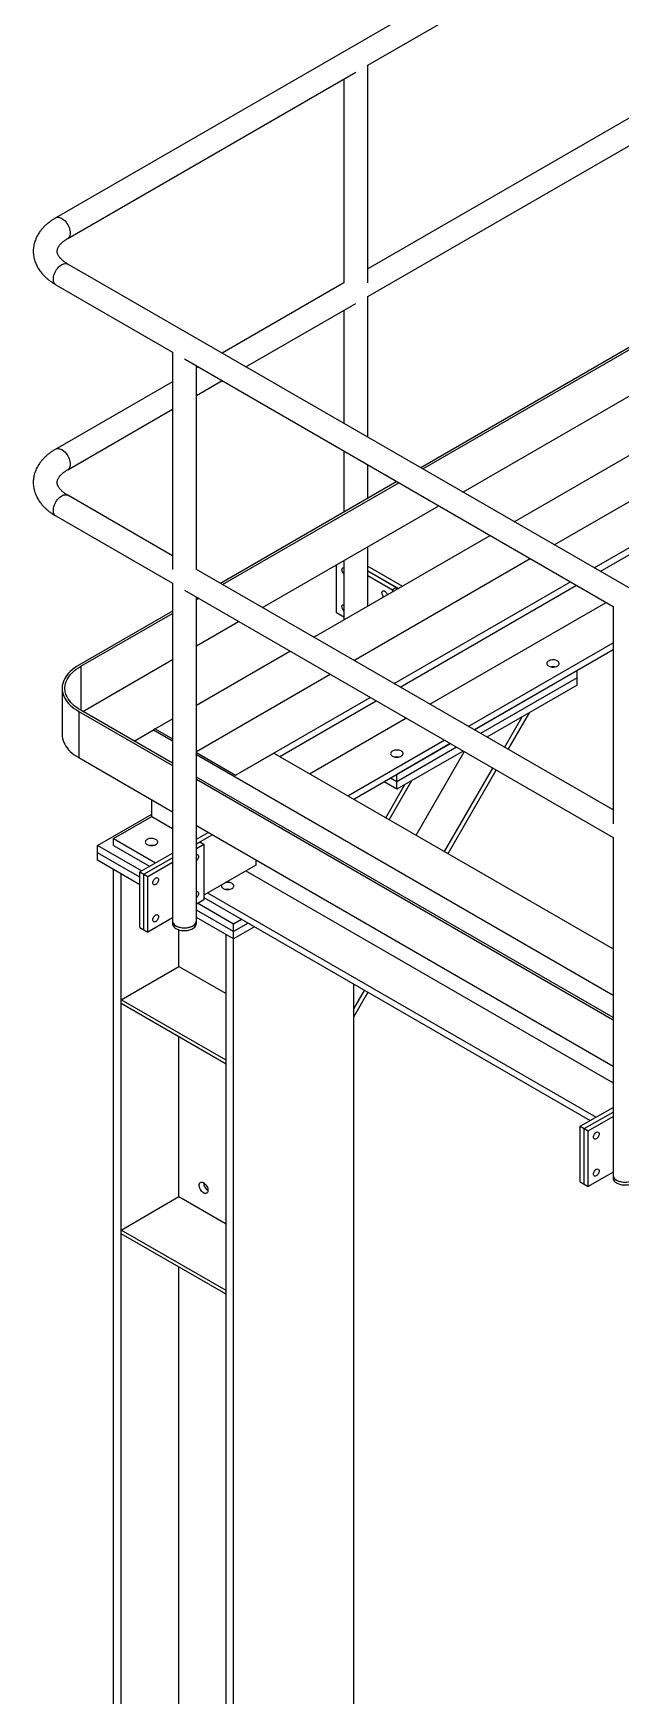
# Model space of a CAD drawing. Header units: millimetres. Extents: x 0 to 16187, y -20471 to 6290.
# Drawn here: x 564.3 to 616.2, y 1881.5 to 2028.2 of the extents above; entities that cross this region are included whole.
import ezdxf

# ---------------------------------------------------------------- set-up
doc = ezdxf.new("R2010")
doc.units = ezdxf.units.MM

msp = doc.modelspace()

# ---------------------------------------------------------------- linework, layer by layer
at = {"color": 7, "linetype": 'Continuous', "lineweight": 25}
for p, q in [((747.83284, 2116.72979), (566.30439, 2011.93565)), ((606.76636, 1985.1044), (790.93166, 2091.42076)), ((610.3019, 1983.06338), (794.4672, 2089.37974)), ((613.83743, 1981.02236), (798.00273, 2087.33872)), ((749.1063, 2076.8039), (598.51362, 1989.8686)), ((598.6904, 1989.76655), (749.28307, 2076.70185)), ((602.22651, 1987.7252), (749.28307, 2072.61915)), ((593.85181, 2025.40208), (631.68759, 2047.24422)), ((630.63268, 2028.65806), (593.85181, 2007.42491)), ((593.85181, 2004.98856), (631.68759, 2026.8307)), ((593.85181, 2006.20684), (593.85181, 2025.40208)), ((567.3593, 2010.10829), (592.79672, 2024.79299)), ((591.74181, 2024.18401), (591.74181, 2006.20684)), ((718.29125, 1920.72245), (567.3593, 2007.85361)), ((566.30439, 2006.02625), (576.60035, 2000.08251)), ((591.74181, 2006.20684), (580.97686, 1999.99236)), ((593.85181, 1992.55981), (593.85181, 2004.98856)), ((614.36785, 1980.71615), (657.30616, 2005.50391)), ((583.08703, 1998.77419), (592.79672, 2004.37947)), ((591.74181, 2003.77049), (591.74181, 1993.77789)), ((576.60035, 2000.08251), (576.60035, 1980.88727)), ((577.65544, 1999.47342), (615.49123, 1977.63129)), ((578.71035, 1980.88727), (578.71035, 1998.86444)), ((578.86668, 1998.77419), (578.71035, 1998.68394)), ((578.71035, 1996.24759), (580.97686, 1997.55601)), ((576.60035, 1997.46586), (566.30439, 1991.52213)), ((567.3593, 1989.69477), (576.60035, 1995.02951)), ((591.74181, 1991.34154), (591.74181, 1985.95932)), ((593.85181, 1987.17739), (593.85181, 1990.12346)), ((576.60035, 1982.10534), (567.3593, 1987.44009)), ((596.40345, 1988.65043), (580.83308, 1979.66184)), ((581.00986, 1979.55979), (596.58023, 1988.54838)), ((584.54596, 1977.51844), (600.11634, 1986.50702)), ((566.30439, 1985.61272), (576.60035, 1979.66899)), ((589.08582, 1974.89764), (604.65619, 1983.88622)), ((593.85181, 1977.64898), (593.85181, 1982.89059)), ((591.65561, 1981.62275), (591.74181, 1981.57299)), ((591.74181, 1981.67251), (591.74181, 1976.43091)), ((592.62135, 1972.85662), (608.19173, 1981.8452)), ((615.49123, 1959.65412), (578.71035, 1980.88727)), ((591.08685, 1977.05184), (591.08685, 1981.29441)), ((593.85181, 1981.17132), (596.90257, 1979.41015)), ((593.85181, 1980.76311), (596.39015, 1979.29776)), ((593.85181, 1980.76311), (596.54902, 1979.20605)), ((593.85181, 1980.35491), (596.03659, 1979.09366)), ((576.60035, 1979.66899), (576.60035, 1949.86198)), ((577.65544, 1979.0599), (615.49123, 1957.21777)), ((578.71035, 1949.86198), (578.71035, 1978.45091)), ((578.72291, 1978.44367), (578.71035, 1978.43642)), ((596.39015, 1979.29776), (596.03659, 1979.09366)), ((596.03659, 1979.09366), (596.03659, 1978.91023)), ((596.15689, 1970.8156), (611.72726, 1979.80418)), ((596.39015, 1979.29776), (596.39015, 1979.11434)), ((596.6873, 1970.50939), (612.25768, 1979.49798)), ((576.60035, 1977.21834), (568.32384, 1972.44041)), ((568.50062, 1972.33836), (576.60035, 1977.01424)), ((578.71035, 1978.23232), (578.89968, 1978.34162)), ((591.74181, 1976.67374), (591.08685, 1977.05184)), ((599.32225, 1968.98827), (614.89262, 1977.97685)), ((615.49123, 1977.63129), (615.49123, 1958.43604)), ((578.71035, 1974.14961), (582.43579, 1976.30026)), ((602.69869, 1967.0391), (615.49123, 1974.42407)), ((568.67797, 1968.35804), (576.60035, 1972.93154)), ((578.71035, 1968.90801), (586.97565, 1973.67946)), ((603.2291, 1966.73289), (615.49123, 1973.81166)), ((568.50062, 1972.33836), (568.50062, 1968.46042)), ((578.71035, 1964.82597), (590.51118, 1971.63844)), ((612.31649, 1971.97893), (603.2291, 1966.73289)), ((612.31649, 1971.3257), (603.79488, 1966.40628)), ((612.31649, 1971.3257), (612.31649, 1971.97893)), ((612.31649, 1970.67246), (612.31649, 1971.3257)), ((566.85938, 1970.39939), (566.85938, 1966.31669)), ((612.31649, 1970.67246), (604.36066, 1966.07966)), ((568.32384, 1968.35837), (576.60035, 1963.58045)), ((568.32384, 1968.35837), (568.32384, 1964.27567)), ((576.60035, 1963.78455), (568.50062, 1968.46042)), ((582.15839, 1962.73443), (594.04672, 1969.59742)), ((586.06524, 1964.37741), (594.57713, 1969.29122)), ((606.23515, 1964.99754), (608.10935, 1968.24373)), ((573.21783, 1965.73724), (574.92822, 1966.72463)), ((575.08732, 1966.81647), (574.92822, 1966.72463)), ((574.92822, 1966.72463), (576.60035, 1965.75933)), ((575.08732, 1966.81647), (576.60035, 1967.68993)), ((575.08732, 1966.81647), (576.60035, 1965.94302)), ((588.70019, 1962.85628), (597.21208, 1967.77009)), ((605.92263, 1965.17795), (607.48435, 1967.88293)), ((592.07662, 1960.90711), (600.58852, 1965.82092)), ((592.60704, 1960.6009), (601.11893, 1965.51472)), ((601.11893, 1965.51472), (596.40659, 1962.79434)), ((568.32384, 1964.27567), (576.60035, 1959.49774)), ((578.71035, 1964.72494), (582.15839, 1962.73443)), ((578.71035, 1964.54125), (615.49123, 1943.3081)), ((582.15839, 1962.73443), (585.53482, 1964.68361)), ((585.53482, 1964.68361), (615.49123, 1947.39014)), ((601.68471, 1965.1881), (596.40659, 1962.1411)), ((602.25049, 1964.86148), (596.40659, 1961.48787)), ((598.1018, 1957.42885), (602.3574, 1964.79976)), ((615.49123, 1941.33332), (578.71035, 1962.56647)), ((578.71035, 1962.36237), (615.49123, 1941.12922)), ((596.40659, 1962.1411), (595.84081, 1962.46772)), ((596.40659, 1962.1411), (596.40659, 1962.79434)), ((600.61203, 1955.97972), (604.86763, 1963.35064)), ((600.92455, 1955.7993), (605.18015, 1963.17022)), ((596.40659, 1961.48787), (595.27503, 1962.1411)), ((595.42411, 1958.97465), (597.10935, 1961.89357)), ((595.73663, 1958.79423), (597.73435, 1962.25437)), ((596.40659, 1961.48787), (596.40659, 1962.1411)), ((574.76912, 1959.07978), (574.76912, 1960.55489)), ((569.97847, 1956.5182), (574.76912, 1959.28378)), ((571.39269, 1957.13061), (574.76912, 1959.07978)), ((574.76912, 1959.07978), (576.60035, 1958.02263)), ((578.71035, 1958.27966), (615.49123, 1937.04652)), ((569.97847, 1955.86497), (569.97847, 1956.5182)), ((573.86664, 1954.27361), (569.97847, 1956.5182)), ((571.39269, 1956.5182), (571.39269, 1957.13061)), ((571.39269, 1957.13061), (575.10416, 1954.98802)), ((571.39269, 1956.5182), (574.57375, 1954.68181)), ((578.71035, 1957.06982), (579.75822, 1957.67474)), ((578.71035, 1956.66162), (580.11177, 1957.47064)), ((578.71035, 1956.66162), (579.01176, 1956.83562)), ((578.71035, 1956.25342), (579.36531, 1956.63152)), ((579.01176, 1956.83562), (579.36531, 1956.63152)), ((579.36531, 1956.63152), (579.36531, 1951.73227)), ((615.49123, 1957.21777), (615.49123, 1927.41076)), ((573.70846, 1953.71169), (569.97847, 1955.86497)), ((569.97847, 1955.21173), (569.97847, 1955.86497)), ((573.70846, 1953.05846), (569.97847, 1955.21173)), ((573.70846, 1954.18229), (576.60035, 1955.85175)), ((574.06201, 1953.97819), (576.60035, 1955.44354)), ((574.41557, 1953.77409), (576.60035, 1955.03534)), ((583.96151, 1955.24824), (583.96151, 1954.7938)), ((571.39269, 1815.41995), (571.39269, 1954.39533)), ((572.06444, 1815.6975), (572.06444, 1954.00753)), ((573.70846, 1949.28305), (573.70846, 1954.18229)), ((573.70846, 1954.18229), (574.06201, 1953.97819)), ((574.06201, 1953.97819), (574.41557, 1953.77409)), ((574.06201, 1949.07895), (574.06201, 1953.97819)), ((574.41557, 1948.87484), (574.41557, 1953.77409)), ((583.96151, 1954.7938), (579.36531, 1952.14048)), ((583.07748, 1954.28347), (615.49123, 1935.57141)), ((579.70105, 1952.33429), (613.99504, 1932.53679)), ((579.36531, 1951.73227), (578.71035, 1951.35417)), ((581.99929, 1948.9255), (578.71035, 1950.82416)), ((581.99929, 1949.57873), (578.81708, 1951.41578)), ((579.36531, 1951.9157), (613.46462, 1932.23059)), ((573.70846, 1949.28305), (574.06201, 1949.07895)), ((574.06201, 1949.07895), (574.41557, 1948.87484)), ((576.60035, 1950.13609), (574.41557, 1948.87484)), ((576.60035, 1949.86198), (576.60035, 1949.61702)), ((577.17328, 1945.85172), (577.17328, 1949.07528)), ((581.99929, 1948.27227), (578.71035, 1950.17093)), ((578.71035, 1949.61702), (578.71035, 1949.86198)), ((582.70639, 1949.98693), (581.99929, 1949.57873)), ((583.27217, 1949.66032), (581.99929, 1948.9255)), ((581.99929, 1948.9255), (581.99929, 1949.57873)), ((583.83795, 1949.3337), (581.99929, 1948.27227)), ((581.32754, 1809.68468), (581.32754, 1948.66006)), ((581.99929, 1948.27227), (581.99929, 1948.9255)), ((581.99929, 1809.29689), (581.99929, 1948.27227)), ((572.06444, 1942.90244), (577.17328, 1945.85172)), ((577.17328, 1945.85172), (581.32754, 1943.45352)), ((592.60589, 1815.41995), (592.60589, 1944.27208)), ((592.60589, 1942.11268), (593.54096, 1943.73227)), ((592.60589, 1941.39096), (593.85349, 1943.55186)), ((572.06444, 1942.57583), (572.06444, 1942.90244)), ((581.32754, 1937.55497), (572.06444, 1942.90244)), ((581.32754, 1937.22836), (572.06444, 1942.57583)), ((577.17328, 1925.51985), (577.17328, 1939.62655)), ((581.32754, 1937.22836), (581.32754, 1937.55497)), ((612.59933, 1931.73107), (615.49123, 1933.40052)), ((612.95289, 1931.52697), (615.49123, 1932.99232)), ((612.59933, 1926.83183), (612.59933, 1931.73107)), ((612.59933, 1931.73107), (612.95289, 1931.52697)), ((612.95289, 1931.52697), (613.30644, 1931.32287)), ((612.95289, 1926.62772), (612.95289, 1931.52697)), ((613.30644, 1931.32287), (615.49123, 1932.58412)), ((613.30644, 1926.42362), (613.30644, 1931.32287)), ((615.49123, 1927.68487), (613.30644, 1926.42362)), ((615.49123, 1927.41076), (615.49123, 1927.1658)), ((612.59933, 1926.83183), (612.95289, 1926.62772)), ((612.95289, 1926.62772), (613.30644, 1926.42362)), ((572.06444, 1922.57058), (577.17328, 1925.51985)), ((577.17328, 1925.51985), (581.32754, 1923.12165)), ((572.06444, 1922.24396), (572.06444, 1922.57058)), ((581.32754, 1917.22311), (572.06444, 1922.57058)), ((581.32754, 1916.89649), (572.06444, 1922.24396)), ((577.17328, 1817.98143), (577.17328, 1919.29469)), ((581.32754, 1916.89649), (581.32754, 1917.22311))]:
    msp.add_line(p, q, dxfattribs=at)
at = {"color": 7, "linetype": 'Continuous', "lineweight": 25, "flags": 128}
for points in [[(566.30433, 2011.93561), (566.30435, 2011.93562), (566.37771, 2011.96757), (566.45885, 2011.98333), (566.54637, 2011.98265), (566.63877, 2011.96553), (566.73447, 2011.93226), (566.83185, 2011.88342)], [(566.83185, 2011.88342), (566.92922, 2011.81984), (567.02492, 2011.7426), (567.11733, 2011.65304), (567.20485, 2011.55268), (567.28598, 2011.44324), (567.35935, 2011.32659), (567.42369, 2011.20472), (567.4779, 2011.07973), (567.52106, 2010.95376), (567.55242, 2010.82895), (567.57146, 2010.70744), (567.57784, 2010.59131), (567.57146, 2010.48255), (567.55242, 2010.38303), (567.52106, 2010.29443), (567.4779, 2010.21828), (567.42369, 2010.15589), (567.36001, 2010.10869)], [(566.30439, 2006.02625), (566.30435, 2006.02627), (566.24001, 2006.07385), (566.18579, 2006.13624), (566.14263, 2006.21239), (566.11127, 2006.30099), (566.09223, 2006.40051), (566.08585, 2006.50927), (566.09223, 2006.6254), (566.11127, 2006.74691), (566.14263, 2006.87172), (566.18579, 2006.99769), (566.24001, 2007.12268), (566.30435, 2007.24455), (566.37771, 2007.3612), (566.45885, 2007.47064), (566.54637, 2007.571), (566.63877, 2007.66056), (566.73447, 2007.7378), (566.83185, 2007.80138)], [(566.83185, 2007.80138), (566.92922, 2007.85022), (567.02492, 2007.88349), (567.11733, 2007.90061), (567.20485, 2007.90129), (567.28598, 2007.88553), (567.3593, 2007.85361)], [(566.30433, 1991.52209), (566.30435, 1991.5221), (566.37771, 1991.55405), (566.45885, 1991.56981), (566.54637, 1991.56913), (566.63877, 1991.55201), (566.73447, 1991.51874), (566.83185, 1991.4699)], [(566.83185, 1991.4699), (566.92922, 1991.40632), (567.02492, 1991.32908), (567.11733, 1991.23952), (567.20485, 1991.13916), (567.28598, 1991.02972), (567.35935, 1990.91307), (567.42369, 1990.7912), (567.4779, 1990.66621), (567.52106, 1990.54024), (567.55242, 1990.41543), (567.57146, 1990.29392), (567.57784, 1990.17779), (567.57146, 1990.06903), (567.55242, 1989.96951), (567.52106, 1989.88091), (567.4779, 1989.80476), (567.42369, 1989.74237), (567.36001, 1989.69517)], [(566.30439, 1985.61272), (566.30435, 1985.61275), (566.24001, 1985.66033), (566.18579, 1985.72272), (566.14263, 1985.79887), (566.11127, 1985.88747), (566.09223, 1985.98699), (566.08585, 1986.09575), (566.09223, 1986.21188), (566.11127, 1986.33339), (566.14263, 1986.4582), (566.18579, 1986.58417), (566.24001, 1986.70916), (566.30435, 1986.83102), (566.37771, 1986.94767), (566.45885, 1987.05712), (566.54637, 1987.15748), (566.63877, 1987.24704), (566.73447, 1987.32428), (566.83185, 1987.38786)], [(566.83185, 1987.38786), (566.92922, 1987.4367), (567.02492, 1987.46997), (567.11733, 1987.48709), (567.20485, 1987.48777), (567.28598, 1987.47201), (567.3593, 1987.44009)], [(591.54647, 1980.86921), (591.55267, 1980.92923), (591.57097, 1980.97907), (591.60046, 1981.01623), (591.63965, 1981.03886), (591.68657, 1981.04582), (591.73888, 1981.03676), (591.74181, 1981.03582)], [(595.082, 1978.82819), (595.0882, 1978.88821), (595.10651, 1978.93805), (595.13599, 1978.97521), (595.17518, 1978.99784), (595.22211, 1979.0048), (595.27442, 1978.99574), (595.32949, 1978.97111), (595.38456, 1978.93216), (595.43687, 1978.88082), (595.48379, 1978.81968), (595.52298, 1978.75181), (595.55247, 1978.6806), (595.56483, 1978.63789)], [(591.54647, 1977.60305), (591.55267, 1977.66306), (591.57097, 1977.7129), (591.60046, 1977.75007), (591.63965, 1977.7727), (591.68657, 1977.77966), (591.73888, 1977.7706), (591.74181, 1977.76966)], [(610.58408, 1972.36682), (610.64727, 1972.41052), (610.69593, 1972.46003), (610.7285, 1972.51375), (610.74392, 1972.56998), (610.74171, 1972.62688), (610.72193, 1972.68265), (610.68522, 1972.73548), (610.63276, 1972.78368), (610.56624, 1972.82569), (610.48779, 1972.86018), (610.39993, 1972.88602), (610.30549, 1972.90239), (610.20751, 1972.90876), (610.10913, 1972.90493), (610.01352, 1972.89102), (609.92374, 1972.86748), (609.84269, 1972.83507), (609.77297, 1972.79482), (609.71681, 1972.74803), (609.67603, 1972.6962), (609.65194, 1972.641), (609.64531, 1972.58421), (609.65635, 1972.52765), (609.68471, 1972.47313), (609.72947, 1972.42241), (609.7892, 1972.37712), (609.86199, 1972.33872), (609.94548, 1972.30843), (610.03699, 1972.28724), (610.13359, 1972.27582), (610.23217, 1972.27455), (610.32956, 1972.28345), (610.42263, 1972.30225), (610.50839, 1972.33034), (610.58408, 1972.36682)], [(568.32384, 1972.44041), (568.11682, 1972.31346), (567.92346, 1972.17951), (567.74446, 1972.03908), (567.58047, 1971.89266), (567.4321, 1971.74079), (567.29988, 1971.58403), (567.18429, 1971.42294), (567.08577, 1971.25812), (567.00467, 1971.09016), (566.94128, 1970.91969), (566.89583, 1970.74732), (566.8685, 1970.57367), (566.85938, 1970.39939), (566.8685, 1970.22511), (566.89583, 1970.05147), (566.94128, 1969.8791), (567.00467, 1969.70862), (567.08577, 1969.54067), (567.18429, 1969.37585), (567.29988, 1969.21476), (567.4321, 1969.058), (567.58047, 1968.90613), (567.74446, 1968.75971), (567.92346, 1968.61927), (568.11682, 1968.48533), (568.32384, 1968.35837)], [(568.50062, 1968.46042), (568.29635, 1968.586), (568.10614, 1968.71873), (567.93074, 1968.8581), (567.77085, 1969.00354), (567.62709, 1969.1545), (567.50004, 1969.31037), (567.39019, 1969.47053), (567.29798, 1969.63437), (567.22377, 1969.80122), (567.16786, 1969.97043), (567.13046, 1970.14134), (567.11172, 1970.31326), (567.11172, 1970.48553), (567.13046, 1970.65745), (567.16786, 1970.82836), (567.22377, 1970.99757), (567.29798, 1971.16442), (567.39019, 1971.32825), (567.50004, 1971.48842), (567.62709, 1971.64429), (567.77085, 1971.79524), (567.93074, 1971.94069), (568.10614, 1972.08006), (568.29635, 1972.21279), (568.50062, 1972.33836)], [(566.85938, 1966.31669), (566.8685, 1966.14241), (566.89583, 1965.96877), (566.94128, 1965.79639), (567.00467, 1965.62592), (567.08577, 1965.45797), (567.18429, 1965.29314), (567.29988, 1965.13206), (567.4321, 1964.97529), (567.58047, 1964.82343), (567.74446, 1964.67701), (567.92346, 1964.53657), (568.11682, 1964.40263), (568.32384, 1964.27567)], [(596.7955, 1964.40684), (596.85869, 1964.45054), (596.90735, 1964.50005), (596.93992, 1964.55377), (596.95534, 1964.61), (596.95313, 1964.6669), (596.93335, 1964.72267), (596.89664, 1964.7755), (596.84418, 1964.8237), (596.77766, 1964.86571), (596.69921, 1964.9002), (596.61135, 1964.92604), (596.51691, 1964.94241), (596.41893, 1964.94878), (596.32055, 1964.94495), (596.22493, 1964.93105), (596.13516, 1964.9075), (596.05411, 1964.87509), (595.98438, 1964.83484), (595.92823, 1964.78805), (595.88745, 1964.73622), (595.86336, 1964.68102), (595.85673, 1964.62423), (595.86777, 1964.56767), (595.89612, 1964.51315), (595.94089, 1964.46243), (596.00062, 1964.41714), (596.0734, 1964.37874), (596.15689, 1964.34845), (596.24841, 1964.32726), (596.34501, 1964.31584), (596.44359, 1964.31457), (596.54097, 1964.32347), (596.63404, 1964.34227), (596.7198, 1964.37036), (596.7955, 1964.40684)], [(575.14035, 1956.59994), (575.20354, 1956.64364), (575.25221, 1956.69314), (575.28477, 1956.74687), (575.3002, 1956.80309), (575.29798, 1956.86), (575.27821, 1956.91577), (575.2415, 1956.9686), (575.18904, 1957.0168), (575.12251, 1957.05881), (575.04406, 1957.09329), (574.9562, 1957.11914), (574.86177, 1957.13551), (574.76378, 1957.14188), (574.6654, 1957.13805), (574.56979, 1957.12414), (574.48001, 1957.1006), (574.39896, 1957.06819), (574.32924, 1957.02794), (574.27308, 1956.98115), (574.23231, 1956.92932), (574.20821, 1956.87412), (574.20158, 1956.81733), (574.21262, 1956.76076), (574.24098, 1956.70625), (574.28574, 1956.65553), (574.34548, 1956.61024), (574.41826, 1956.57184), (574.50175, 1956.54155), (574.59326, 1956.52036), (574.68986, 1956.50894), (574.78844, 1956.50766), (574.88583, 1956.51657), (574.9789, 1956.53537), (575.06466, 1956.56346), (575.14035, 1956.59994)], [(578.71035, 1955.71625), (578.71328, 1955.71719), (578.76559, 1955.72625), (578.81251, 1955.71929), (578.8517, 1955.69666), (578.88119, 1955.65949), (578.89949, 1955.60966), (578.90569, 1955.54964), (578.89949, 1955.48247), (578.88119, 1955.4115), (578.8517, 1955.34029), (578.81251, 1955.27241), (578.76559, 1955.21128), (578.71328, 1955.15994), (578.71035, 1955.1575)], [(574.87519, 1953.22288), (574.88139, 1953.29006), (574.8997, 1953.36103), (574.92918, 1953.43224), (574.96837, 1953.50011), (575.01529, 1953.56125), (575.0676, 1953.61258), (575.12267, 1953.65154), (575.17774, 1953.67617), (575.23005, 1953.68523), (575.27698, 1953.67827), (575.31617, 1953.65564), (575.34565, 1953.61847), (575.36396, 1953.56864), (575.37016, 1953.50862), (575.36396, 1953.44145), (575.34565, 1953.37048), (575.31617, 1953.29927), (575.27698, 1953.23139), (575.23005, 1953.17025), (575.17774, 1953.11892), (575.12267, 1953.07996), (575.0676, 1953.05534), (575.01529, 1953.04628), (574.96837, 1953.05323), (574.92918, 1953.07586), (574.8997, 1953.11303), (574.88139, 1953.16287), (574.87519, 1953.22288)], [(578.71035, 1952.45009), (578.71328, 1952.45103), (578.76559, 1952.46009), (578.81251, 1952.45313), (578.8517, 1952.4305), (578.88119, 1952.39333), (578.89949, 1952.34349), (578.90569, 1952.28348), (578.89949, 1952.2163), (578.88119, 1952.14533), (578.8517, 1952.07412), (578.81251, 1952.00625), (578.76559, 1951.94511), (578.71328, 1951.89378), (578.71035, 1951.89134)], [(580.95356, 1953.05735), (580.94982, 1953.05138), (580.92573, 1952.99618), (580.9191, 1952.93939), (580.93014, 1952.88283), (580.95849, 1952.82831), (581.00326, 1952.77759), (581.06299, 1952.7323), (581.13577, 1952.6939), (581.21926, 1952.66361), (581.31078, 1952.64242), (581.40738, 1952.631), (581.50595, 1952.62972), (581.60334, 1952.63863), (581.69641, 1952.65743), (581.78217, 1952.68552), (581.85787, 1952.722)], [(581.85787, 1952.722), (581.92106, 1952.7657), (581.96972, 1952.81521), (582.00229, 1952.86893), (582.01771, 1952.92516), (582.0155, 1952.98206), (581.99572, 1953.03783), (581.95901, 1953.09066), (581.90655, 1953.13886), (581.84003, 1953.18087), (581.76157, 1953.21536), (581.67372, 1953.2412), (581.57928, 1953.25757), (581.4813, 1953.26394), (581.38292, 1953.26011), (581.2873, 1953.2462), (581.27696, 1953.24405)], [(574.87519, 1949.95672), (574.88139, 1950.02389), (574.8997, 1950.09487), (574.92918, 1950.16607), (574.96837, 1950.23395), (575.01529, 1950.29509), (575.0676, 1950.34642), (575.12267, 1950.38538), (575.17774, 1950.41001), (575.23005, 1950.41907), (575.27698, 1950.41211), (575.31617, 1950.38948), (575.34565, 1950.35231), (575.36396, 1950.30247), (575.37016, 1950.24246), (575.36396, 1950.17528), (575.34565, 1950.10431), (575.31617, 1950.0331), (575.27698, 1949.96523), (575.23005, 1949.90409), (575.17774, 1949.85276), (575.12267, 1949.8138), (575.0676, 1949.78917), (575.01529, 1949.78011), (574.96837, 1949.78707), (574.92918, 1949.8097), (574.8997, 1949.84687), (574.88139, 1949.89671), (574.87519, 1949.95672)], [(576.60035, 1949.86198), (576.60938, 1949.78249), (576.6363, 1949.70435), (576.68066, 1949.62892), (576.7417, 1949.55746), (576.81836, 1949.49122), (576.90935, 1949.43133)], [(576.60035, 1949.86198), (576.60338, 1949.81587), (576.62281, 1949.737), (576.6599, 1949.66026), (576.71403, 1949.58698), (576.78426, 1949.5184), (576.8694, 1949.4557), (576.96798, 1949.39996), (577.07833, 1949.35212), (577.19855, 1949.313), (577.32658, 1949.28327), (577.46024, 1949.26345), (577.59724, 1949.25387), (577.73523, 1949.25469), (577.87186, 1949.26591), (578.00478, 1949.28732), (578.13172, 1949.31857), (578.25052, 1949.35911), (578.35913, 1949.40826), (578.45569, 1949.46517), (578.53857, 1949.52887), (578.60633, 1949.59828), (578.65782, 1949.67219), (578.69215, 1949.74935), (578.70875, 1949.82844), (578.71035, 1949.86198)], [(576.60035, 1949.61702), (576.60938, 1949.53753), (576.6363, 1949.45939), (576.68066, 1949.38395), (576.7417, 1949.3125), (576.81836, 1949.24626), (576.90935, 1949.18637)], [(576.90935, 1949.43133), (577.01311, 1949.3788), (577.12785, 1949.33454), (577.25162, 1949.29931), (577.3823, 1949.2737), (577.51765, 1949.25816), (577.65535, 1949.25295), (577.79306, 1949.25816), (577.92841, 1949.2737), (578.05908, 1949.29931), (578.18285, 1949.33454), (578.2976, 1949.3788), (578.40135, 1949.43133), (578.49234, 1949.49122), (578.56901, 1949.55746), (578.63005, 1949.62892), (578.6744, 1949.70435), (578.70133, 1949.78249), (578.71035, 1949.86198)], [(576.90935, 1949.18637), (577.01311, 1949.13384), (577.12785, 1949.08958), (577.25162, 1949.05434), (577.3823, 1949.02874), (577.51765, 1949.01319), (577.65535, 1949.00798), (577.79306, 1949.01319), (577.92841, 1949.02874), (578.05908, 1949.05434), (578.18285, 1949.08958), (578.2976, 1949.13384), (578.40135, 1949.18637), (578.49234, 1949.24626), (578.56901, 1949.3125), (578.63005, 1949.38395), (578.6744, 1949.45939), (578.70133, 1949.53753), (578.71035, 1949.61702)], [(613.76606, 1930.77166), (613.77226, 1930.83883), (613.79057, 1930.90981), (613.82005, 1930.98101), (613.85924, 1931.04889), (613.90617, 1931.11003), (613.95848, 1931.16136), (614.01355, 1931.20032), (614.06862, 1931.22495), (614.12093, 1931.23401), (614.16785, 1931.22705), (614.20704, 1931.20442), (614.23652, 1931.16725), (614.25483, 1931.11741), (614.26103, 1931.0574), (614.25483, 1930.99022), (614.23652, 1930.91925), (614.20704, 1930.84804), (614.16785, 1930.78017), (614.12093, 1930.71903), (614.06862, 1930.6677), (614.01355, 1930.62874), (613.95848, 1930.60411), (613.90617, 1930.59505), (613.85924, 1930.60201), (613.82005, 1930.62464), (613.79057, 1930.66181), (613.77226, 1930.71165), (613.76606, 1930.77166)], [(613.76606, 1927.50549), (613.77226, 1927.57267), (613.79057, 1927.64364), (613.82005, 1927.71485), (613.85924, 1927.78273), (613.90617, 1927.84386), (613.95848, 1927.8952), (614.01355, 1927.93416), (614.06862, 1927.95878), (614.12093, 1927.96784), (614.16785, 1927.96088), (614.20704, 1927.93825), (614.23652, 1927.90109), (614.25483, 1927.85125), (614.26103, 1927.79124), (614.25483, 1927.72406), (614.23652, 1927.65309), (614.20704, 1927.58188), (614.16785, 1927.51401), (614.12093, 1927.45287), (614.06862, 1927.40153), (614.01355, 1927.36258), (613.95848, 1927.33795), (613.90617, 1927.32889), (613.85924, 1927.33585), (613.82005, 1927.35848), (613.79057, 1927.39564), (613.77226, 1927.44548), (613.76606, 1927.50549)], [(615.49123, 1927.41076), (615.50025, 1927.33127), (615.52717, 1927.25313), (615.57153, 1927.17769), (615.63257, 1927.10624), (615.70924, 1927.04), (615.80023, 1926.98011)], [(615.49123, 1927.41076), (615.49425, 1927.36465), (615.51368, 1927.28577), (615.55077, 1927.20904), (615.6049, 1927.13576), (615.67513, 1927.06718), (615.76027, 1927.00448), (615.85885, 1926.94873), (615.9692, 1926.90089), (616.08942, 1926.86178), (616.21745, 1926.83205)], [(615.49123, 1927.1658), (615.50025, 1927.0863), (615.52717, 1927.00817), (615.57153, 1926.93273), (615.63257, 1926.86128), (615.70924, 1926.79504), (615.80023, 1926.73514)], [(615.80023, 1926.98011), (615.90398, 1926.92758), (616.01873, 1926.88332), (616.14249, 1926.84808), (616.27317, 1926.82247), (616.40852, 1926.80693), (616.54623, 1926.80172), (616.68393, 1926.80693), (616.81928, 1926.82247), (616.94996, 1926.84808), (617.07373, 1926.88332), (617.18847, 1926.92758), (617.29222, 1926.98011), (617.38321, 1927.04), (617.45988, 1927.10624), (617.52092, 1927.17769), (617.56528, 1927.25313), (617.5922, 1927.33127), (617.60123, 1927.41076)], [(615.80023, 1926.73514), (615.90398, 1926.68262), (616.01873, 1926.63836), (616.14249, 1926.60312), (616.27317, 1926.57751), (616.40852, 1926.56197), (616.54623, 1926.55676), (616.68393, 1926.56197), (616.81928, 1926.57751), (616.94996, 1926.60312), (617.07373, 1926.63836), (617.18847, 1926.68262), (617.29222, 1926.73514), (617.38321, 1926.79504), (617.45988, 1926.86128), (617.52092, 1926.93273), (617.56528, 1927.00817), (617.5922, 1927.0863), (617.60123, 1927.1658)], [(579.73655, 1926.08147), (579.7303, 1926.00488), (579.71175, 1925.93798), (579.68149, 1925.8829), (579.64051, 1925.84143), (579.59012, 1925.81488), (579.53193, 1925.80412), (579.46782, 1925.80948), (579.39984, 1925.83081), (579.33019, 1925.8674), (579.2611, 1925.9181), (579.19479, 1925.98126), (579.13339, 1926.05486), (579.07888, 1926.13652), (579.033, 1926.22364), (578.99724, 1926.3134), (578.97274, 1926.40292), (578.96029, 1926.48933), (578.96029, 1926.56984), (578.97274, 1926.64188), (578.99724, 1926.70311), (579.033, 1926.75158), (579.07888, 1926.78573), (579.13339, 1926.80447), (579.19479, 1926.80717), (579.2611, 1926.79377), (579.33019, 1926.7647), (579.39984, 1926.72087), (579.46782, 1926.66372), (579.53193, 1926.59506), (579.59012, 1926.51711), (579.64051, 1926.43238), (579.68149, 1926.34359), (579.71175, 1926.25358), (579.7303, 1926.16526), (579.73655, 1926.08147)]]:
    msp.add_lwpolyline(points, dxfattribs=at)
at = {"color": 7, "linetype": 'Continuous', "lineweight": 25}
for centre, radius, start, end in [((592.08882, 1980.89466), 0.54295, 182.6860962, 230.2734615), ((595.62576, 1978.85444), 0.54439, 182.7629152, 226.767558), ((592.08882, 1977.6285), 0.54295, 182.6860962, 230.2734615), ((610.19517, 1971.35913), 0.93736, 81.0727184, 98.9272816), ((596.40659, 1963.39915), 0.93736, 81.0727182, 98.9272818), ((596.40659, 1963.39852), 0.93798, 81.078715, 98.921285), ((574.75144, 1955.59161), 0.93798, 81.0787148, 98.9212852), ((574.75144, 1955.59225), 0.93736, 81.0727182, 98.9272818), ((581.46896, 1951.71431), 0.93736, 81.0721093, 98.9278916), ((581.46896, 1951.71368), 0.93798, 81.0787148, 98.9212852), ((580.17993, 1926.78645), 0.83289, 182.1590497, 237.8355738)]:
    msp.add_arc(centre, radius, start, end, dxfattribs=at)
for points, knots in [([(566.30439, 2011.93565), (566.262, 2011.91074), (566.14119, 2011.83974), (565.95026, 2011.71571), (565.73581, 2011.561), (565.5339, 2011.39778), (565.34534, 2011.22676), (565.17102, 2011.04848), (565.01171, 2010.86367), (564.86804, 2010.67312), (564.7405, 2010.47766), (564.62942, 2010.27813), (564.53495, 2010.07536), (564.45713, 2009.87012), (564.3959, 2009.66313), (564.35114, 2009.45504), (564.32267, 2009.24648), (564.31033, 2009.038), (564.31392, 2008.83016), (564.33328, 2008.6235), (564.36823, 2008.41854), (564.41858, 2008.21572), (564.48423, 2008.01543), (564.56508, 2007.81801), (564.66109, 2007.62381), (564.77221, 2007.43319), (564.89841, 2007.24657), (565.03959, 2007.06439), (565.19559, 2006.88717), (565.36614, 2006.71546), (565.55082, 2006.54986), (565.74906, 2006.39093), (565.96034, 2006.23939), (566.147, 2006.11865), (566.26443, 2006.0497), (566.30439, 2006.02625)], [0, 0, 0, 0, 0.018063729, 0.051482582, 0.084912408, 0.118256526, 0.151445631, 0.184402847, 0.217050323, 0.249317719, 0.281150641, 0.312517006, 0.343410021, 0.373847651, 0.403869477, 0.433532259, 0.462905319, 0.492066463, 0.52109865, 0.550080933, 0.57907762, 0.608173857, 0.637451236, 0.666985326, 0.69684274, 0.72707775, 0.757728661, 0.788814477, 0.820332633, 0.852258676, 0.884548523, 0.917143315, 0.949976084, 0.982978838, 1, 1, 1, 1]), ([(567.3593, 2007.85361), (567.33261, 2007.8693), (567.2551, 2007.91485), (567.13624, 2007.99231), (567.00752, 2008.08583), (566.89248, 2008.18003), (566.79101, 2008.27397), (566.70307, 2008.36678), (566.62833, 2008.45767), (566.56631, 2008.54598), (566.5163, 2008.63132), (566.47749, 2008.7137), (566.449, 2008.79376), (566.43014, 2008.87324), (566.42095, 2008.95547), (566.42308, 2009.03832), (566.43675, 2009.12187), (566.46019, 2009.20285), (566.49308, 2009.28367), (566.53723, 2009.36849), (566.59432, 2009.45794), (566.66604, 2009.55194), (566.75046, 2009.64678), (566.8479, 2009.74209), (566.95848, 2009.83734), (567.0825, 2009.93178), (567.21538, 2010.02263), (567.31256, 2010.08047), (567.3593, 2010.10829)], [0, 0, 0, 0, 0.019075792, 0.05539662, 0.091600719, 0.127740636, 0.163882888, 0.200114262, 0.236583624, 0.27350414, 0.311181374, 0.350058938, 0.390796621, 0.434405974, 0.482443409, 0.536784506, 0.584686426, 0.627532447, 0.667197789, 0.704796044, 0.744636753, 0.782945393, 0.82029277, 0.85708352, 0.893578746, 0.929950764, 0.966308043, 1, 1, 1, 1]), ([(566.30439, 1991.52213), (566.262, 1991.49722), (566.14119, 1991.42622), (565.95026, 1991.30219), (565.73581, 1991.14748), (565.5339, 1990.98426), (565.34534, 1990.81324), (565.17102, 1990.63496), (565.01171, 1990.45015), (564.86804, 1990.2596), (564.7405, 1990.06414), (564.62942, 1989.86461), (564.53495, 1989.66184), (564.45713, 1989.4566), (564.3959, 1989.24961), (564.35114, 1989.04152), (564.32267, 1988.83296), (564.31033, 1988.62448), (564.31392, 1988.41664), (564.33328, 1988.20998), (564.36823, 1988.00502), (564.41858, 1987.8022), (564.48423, 1987.60191), (564.56508, 1987.40449), (564.66109, 1987.21029), (564.77221, 1987.01967), (564.89841, 1986.83305), (565.03959, 1986.65087), (565.19559, 1986.47365), (565.36614, 1986.30194), (565.55082, 1986.13634), (565.74906, 1985.97741), (565.96034, 1985.82587), (566.147, 1985.70513), (566.26443, 1985.63618), (566.30439, 1985.61272)], [0, 0, 0, 0, 0.018063729, 0.051482582, 0.084912408, 0.118256526, 0.151445631, 0.184402847, 0.217050323, 0.249317719, 0.281150641, 0.312517006, 0.343410021, 0.373847651, 0.403869477, 0.433532259, 0.462905319, 0.492066463, 0.52109865, 0.550080933, 0.57907762, 0.608173857, 0.637451236, 0.666985326, 0.69684274, 0.72707775, 0.757728661, 0.788814477, 0.820332633, 0.852258676, 0.884548523, 0.917143315, 0.949976084, 0.982978838, 1, 1, 1, 1]), ([(567.3593, 1987.44009), (567.33261, 1987.45578), (567.2551, 1987.50133), (567.13624, 1987.57879), (567.00752, 1987.67231), (566.89248, 1987.76651), (566.79101, 1987.86045), (566.70307, 1987.95326), (566.62833, 1988.04415), (566.56631, 1988.13246), (566.5163, 1988.2178), (566.47749, 1988.30018), (566.449, 1988.38024), (566.43014, 1988.45972), (566.42095, 1988.54194), (566.42308, 1988.6248), (566.43675, 1988.70835), (566.46019, 1988.78933), (566.49308, 1988.87015), (566.53723, 1988.95497), (566.59432, 1989.04442), (566.66604, 1989.13842), (566.75046, 1989.23326), (566.8479, 1989.32857), (566.95848, 1989.42382), (567.0825, 1989.51826), (567.21538, 1989.60911), (567.31256, 1989.66695), (567.3593, 1989.69477)], [0, 0, 0, 0, 0.019075792, 0.05539662, 0.091600719, 0.127740636, 0.163882888, 0.200114262, 0.236583624, 0.27350414, 0.311181374, 0.350058938, 0.390796621, 0.434405974, 0.482443409, 0.536784506, 0.584686426, 0.627532447, 0.667197789, 0.704796044, 0.744636753, 0.782945393, 0.82029277, 0.85708352, 0.893578746, 0.929950764, 0.966308043, 1, 1, 1, 1])]:
    msp.add_open_spline(points, degree=3, knots=knots, dxfattribs=at)

doc.saveas('drawing.dxf')
